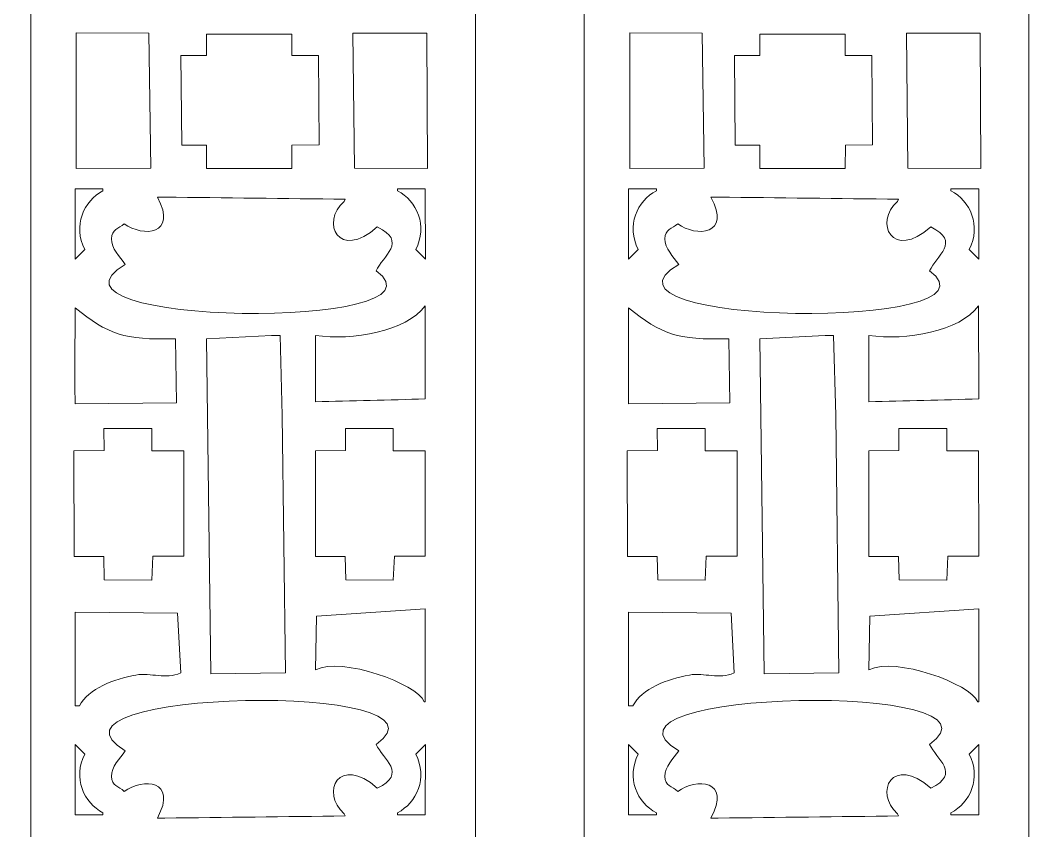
# Model space of a CAD drawing. Header units: centimetres. Extents: x 20.4 to 27.5, y -9.5 to 9.5.
# Drawn here: x 20.37 to 27.5, y -2.21 to 3.52 of the extents above; entities that cross this region are included whole.
import ezdxf

# ---------------------------------------------------------------- set-up
doc = ezdxf.new("R2010")
doc.units = ezdxf.units.CM
doc.header["$MEASUREMENT"] = 0
doc.layers.add('layer 1', color=7, linetype='Continuous')

msp = doc.modelspace()

# ---------------------------------------------------------------- linework, layer by layer
at = {"layer": 'layer 1', "color": 250, "lineweight": 9}
for points, knots in [([(20.44634, 9.5), (20.44634, 9.5), (23.58833, 9.5), (23.58833, 9.5), (23.58833, 9.5), (23.58833, 9.5), (23.58833, -9.5), (23.58833, -9.5), (23.58833, -9.5), (23.58833, -9.5), (20.44634, -9.5), (20.44634, -9.5), (20.44634, -9.5), (20.44634, -9.5), (20.44634, 9.5), (20.44634, 9.5)], [0, 0, 0, 0, 0.2, 0.2, 0.2, 0.2, 0.4, 0.4, 0.4, 0.4, 0.6, 0.6, 0.6, 0.6, 1, 1, 1, 1]), ([(24.35801, 9.5), (24.35801, 9.5), (27.5, 9.5), (27.5, 9.5), (27.5, 9.5), (27.5, 9.5), (27.5, -9.5), (27.5, -9.5), (27.5, -9.5), (27.5, -9.5), (24.35801, -9.5), (24.35801, -9.5), (24.35801, -9.5), (24.35801, -9.5), (24.35801, 9.5), (24.35801, 9.5)], [0, 0, 0, 0, 0.2, 0.2, 0.2, 0.2, 0.4, 0.4, 0.4, 0.4, 0.6, 0.6, 0.6, 0.6, 1, 1, 1, 1]), ([(20.76708, 3.43081), (20.76708, 3.43081), (20.76763, 2.47239), (20.76763, 2.47239), (20.76763, 2.47239), (20.76763, 2.47239), (21.29432, 2.47581), (21.29432, 2.47581), (21.29432, 2.47581), (21.29432, 2.47581), (21.27938, 3.42913), (21.27938, 3.42913), (21.27938, 3.42913), (21.27938, 3.42913), (20.76708, 3.43081), (20.76708, 3.43081)], [0, 0, 0, 0, 0.2, 0.2, 0.2, 0.2, 0.4, 0.4, 0.4, 0.4, 0.6, 0.6, 0.6, 0.6, 1, 1, 1, 1]), ([(21.68757, 3.42248), (21.68757, 3.42248), (21.68793, 3.27194), (21.68793, 3.27194), (21.68793, 3.27194), (21.68793, 3.27194), (21.50688, 3.27217), (21.50688, 3.27217), (21.50688, 3.27217), (21.50688, 3.27217), (21.51378, 2.63841), (21.51378, 2.63841), (21.51378, 2.63841), (21.51378, 2.63841), (21.68734, 2.63773), (21.68734, 2.63773), (21.68734, 2.63773), (21.68734, 2.63773), (21.68745, 2.47307), (21.68745, 2.47307), (21.68745, 2.47307), (21.68745, 2.47307), (22.29069, 2.47262), (22.29069, 2.47262), (22.29069, 2.47262), (22.29069, 2.47262), (22.29158, 2.6386), (22.29158, 2.6386), (22.29158, 2.6386), (22.29158, 2.6386), (22.48349, 2.63903), (22.48349, 2.63903), (22.48349, 2.63903), (22.48349, 2.63903), (22.47964, 3.27181), (22.47964, 3.27181), (22.47964, 3.27181), (22.47964, 3.27181), (22.29099, 3.27156), (22.29099, 3.27156), (22.29099, 3.27156), (22.29099, 3.27156), (22.29062, 3.42248), (22.29062, 3.42248), (22.29062, 3.42248), (22.29062, 3.42248), (21.68757, 3.42248), (21.68757, 3.42248)], [0, 0, 0, 0, 0.0769231, 0.0769231, 0.0769231, 0.0769231, 0.1538462, 0.1538462, 0.1538462, 0.1538462, 0.2307692, 0.2307692, 0.2307692, 0.2307692, 0.3076923, 0.3076923, 0.3076923, 0.3076923, 0.3846154, 0.3846154, 0.3846154, 0.3846154, 0.4615385, 0.4615385, 0.4615385, 0.4615385, 0.5384615, 0.5384615, 0.5384615, 0.5384615, 0.6153846, 0.6153846, 0.6153846, 0.6153846, 0.6923077, 0.6923077, 0.6923077, 0.6923077, 0.7692308, 0.7692308, 0.7692308, 0.7692308, 0.8461538, 0.8461538, 0.8461538, 0.8461538, 1, 1, 1, 1]), ([(22.72306, 3.42945), (22.72306, 3.42945), (22.73348, 2.47449), (22.73348, 2.47449), (22.73348, 2.47449), (22.73348, 2.47449), (23.24872, 2.47282), (23.24872, 2.47282), (23.24872, 2.47282), (23.24872, 2.47282), (23.24456, 3.42986), (23.24456, 3.42986), (23.24456, 3.42986), (23.24456, 3.42986), (22.72306, 3.42945), (22.72306, 3.42945)], [0, 0, 0, 0, 0.2, 0.2, 0.2, 0.2, 0.4, 0.4, 0.4, 0.4, 0.6, 0.6, 0.6, 0.6, 1, 1, 1, 1]), ([(20.82794, 1.89903), (20.73978, 2.06833), (20.82099, 2.24358), (20.95622, 2.31405), (20.95622, 2.31405), (20.95622, 2.31908), (20.95622, 2.32411), (20.95622, 2.32914), (20.95622, 2.32914), (20.95622, 2.32914), (20.75998, 2.32914), (20.75998, 2.32914), (20.75998, 2.32914), (20.75998, 2.32914), (20.75927, 1.83155), (20.75927, 1.83155), (20.75927, 1.83155), (20.75927, 1.83155), (20.82794, 1.89903), (20.82794, 1.89903)], [0, 0, 0, 0, 0.1666667, 0.1666667, 0.1666667, 0.1666667, 0.3333333, 0.3333333, 0.3333333, 0.3333333, 0.5, 0.5, 0.5, 0.5, 0.6666667, 0.6666667, 0.6666667, 0.6666667, 1, 1, 1, 1]), ([(23.16637, 1.89903), (23.25453, 2.06833), (23.17332, 2.24358), (23.03809, 2.31405), (23.03809, 2.31405), (23.03809, 2.31908), (23.03809, 2.32411), (23.03809, 2.32914), (23.03809, 2.32914), (23.03809, 2.32914), (23.23433, 2.32914), (23.23433, 2.32914), (23.23433, 2.32914), (23.23433, 2.32914), (23.23504, 1.83155), (23.23504, 1.83155), (23.23504, 1.83155), (23.23504, 1.83155), (23.16637, 1.89903), (23.16637, 1.89903)], [0, 0, 0, 0, 0.1666667, 0.1666667, 0.1666667, 0.1666667, 0.3333333, 0.3333333, 0.3333333, 0.3333333, 0.5, 0.5, 0.5, 0.5, 0.6666667, 0.6666667, 0.6666667, 0.6666667, 1, 1, 1, 1]), ([(21.11387, 1.79507), (21.07631, 1.84873), (21.0133, 1.90844), (21.01582, 1.97613), (21.01582, 1.97613), (21.01833, 2.04383), (21.06699, 2.04542), (21.10637, 2.08177), (21.10637, 2.08177), (21.23821, 1.98619), (21.48781, 1.99956), (21.34029, 2.27041), (21.34029, 2.27041), (21.35789, 2.27041), (21.37551, 2.27041), (21.39312, 2.27041), (21.39312, 2.27041), (21.81815, 2.26538), (22.2433, 2.26035), (22.66835, 2.25531), (22.66835, 2.25531), (22.66835, 2.25531), (22.66079, 2.24023), (22.66079, 2.24023), (22.66079, 2.24023), (22.48919, 2.08995), (22.62503, 1.81862), (22.89472, 2.05913), (22.89472, 2.05913), (23.11272, 1.95643), (22.93233, 1.85283), (22.88734, 1.74975), (22.88734, 1.74975), (23.4695, 1.32096), (20.37082, 1.35979), (21.11387, 1.79507)], [0, 0, 0, 0, 0.1, 0.1, 0.1, 0.1, 0.2, 0.2, 0.2, 0.2, 0.3, 0.3, 0.3, 0.3, 0.4, 0.4, 0.4, 0.4, 0.5, 0.5, 0.5, 0.5, 0.6, 0.6, 0.6, 0.6, 0.7, 0.7, 0.7, 0.7, 0.8, 0.8, 0.8, 0.8, 1, 1, 1, 1]), ([(23.23274, 1.50293), (23.09974, 1.3173), (22.72123, 1.25658), (22.45707, 1.29165), (22.45707, 1.29165), (22.45707, 1.29165), (22.45707, 0.82381), (22.45707, 0.82381), (22.45707, 0.82381), (22.70857, 0.83136), (22.98291, 0.83606), (23.2344, 0.84362), (23.2344, 0.84362), (23.2344, 0.84362), (23.23274, 1.50293), (23.23274, 1.50293)], [0, 0, 0, 0, 0.2, 0.2, 0.2, 0.2, 0.4, 0.4, 0.4, 0.4, 0.6, 0.6, 0.6, 0.6, 1, 1, 1, 1]), ([(21.46857, 1.26901), (21.09917, 1.25824), (20.99384, 1.30031), (20.75907, 1.48785), (20.75907, 1.48785), (20.75907, 1.30402), (20.75608, 1.02082), (20.75914, 0.80891), (20.75914, 0.80891), (20.75914, 0.80891), (21.47611, 0.81627), (21.47611, 0.81627), (21.47611, 0.81627), (21.47611, 0.81627), (21.46857, 1.26901), (21.46857, 1.26901)], [0, 0, 0, 0, 0.2, 0.2, 0.2, 0.2, 0.4, 0.4, 0.4, 0.4, 0.6, 0.6, 0.6, 0.6, 1, 1, 1, 1]), ([(22.14769, 1.29165), (22.14769, 1.29165), (21.6874, 1.26901), (21.6874, 1.26901), (21.6874, 1.26901), (21.6874, 1.26901), (21.71758, -1.10035), (21.71758, -1.10035), (21.71758, -1.10035), (21.71758, -1.10035), (22.24578, -1.09281), (22.24578, -1.09281), (22.24578, -1.09281), (22.24578, -1.09281), (22.22314, 0.72572), (22.22314, 0.72572), (22.22314, 0.72572), (22.22314, 0.72572), (22.20806, 1.29165), (22.20806, 1.29165), (22.20806, 1.29165), (22.20806, 1.29165), (22.14769, 1.29165), (22.14769, 1.29165)], [0, 0, 0, 0, 0.1428571, 0.1428571, 0.1428571, 0.1428571, 0.2857143, 0.2857143, 0.2857143, 0.2857143, 0.4285714, 0.4285714, 0.4285714, 0.4285714, 0.5714286, 0.5714286, 0.5714286, 0.5714286, 0.7142857, 0.7142857, 0.7142857, 0.7142857, 1, 1, 1, 1]), ([(20.96533, -0.43581), (20.96533, -0.43581), (21.30113, -0.43633), (21.30113, -0.43633), (21.30113, -0.43633), (21.30113, -0.43633), (21.30867, -0.2681), (21.30867, -0.2681), (21.30867, -0.2681), (21.30867, -0.2681), (21.52749, -0.26823), (21.52749, -0.26823), (21.52749, -0.26823), (21.52749, -0.26823), (21.52664, 0.47671), (21.52664, 0.47671), (21.52664, 0.47671), (21.52664, 0.47671), (21.30113, 0.47671), (21.30113, 0.47671), (21.30113, 0.47671), (21.30113, 0.47671), (21.30113, 0.63517), (21.30113, 0.63517), (21.30113, 0.63517), (21.30113, 0.63517), (20.9626, 0.63515), (20.9626, 0.63515), (20.9626, 0.63515), (20.9626, 0.63515), (20.96346, 0.47805), (20.96346, 0.47805), (20.96346, 0.47805), (20.96346, 0.47805), (20.75028, 0.47616), (20.75028, 0.47616), (20.75028, 0.47616), (20.75028, 0.47616), (20.75135, -0.26894), (20.75135, -0.26894), (20.75135, -0.26894), (20.75135, -0.26894), (20.96157, -0.26898), (20.96157, -0.26898), (20.96157, -0.26898), (20.96157, -0.26898), (20.96533, -0.43581), (20.96533, -0.43581)], [0, 0, 0, 0, 0.0769231, 0.0769231, 0.0769231, 0.0769231, 0.1538462, 0.1538462, 0.1538462, 0.1538462, 0.2307692, 0.2307692, 0.2307692, 0.2307692, 0.3076923, 0.3076923, 0.3076923, 0.3076923, 0.3846154, 0.3846154, 0.3846154, 0.3846154, 0.4615385, 0.4615385, 0.4615385, 0.4615385, 0.5384615, 0.5384615, 0.5384615, 0.5384615, 0.6153846, 0.6153846, 0.6153846, 0.6153846, 0.6923077, 0.6923077, 0.6923077, 0.6923077, 0.7692308, 0.7692308, 0.7692308, 0.7692308, 0.8461538, 0.8461538, 0.8461538, 0.8461538, 1, 1, 1, 1]), ([(22.67211, -0.43581), (22.67211, -0.43581), (23.00791, -0.43633), (23.00791, -0.43633), (23.00791, -0.43633), (23.00791, -0.43633), (23.01545, -0.2681), (23.01545, -0.2681), (23.01545, -0.2681), (23.01545, -0.2681), (23.23428, -0.26823), (23.23428, -0.26823), (23.23428, -0.26823), (23.23428, -0.26823), (23.23342, 0.47671), (23.23342, 0.47671), (23.23342, 0.47671), (23.23342, 0.47671), (23.00791, 0.47671), (23.00791, 0.47671), (23.00791, 0.47671), (23.00791, 0.47671), (23.00791, 0.63517), (23.00791, 0.63517), (23.00791, 0.63517), (23.00791, 0.63517), (22.66938, 0.63515), (22.66938, 0.63515), (22.66938, 0.63515), (22.66938, 0.63515), (22.67024, 0.47805), (22.67024, 0.47805), (22.67024, 0.47805), (22.67024, 0.47805), (22.45707, 0.47616), (22.45707, 0.47616), (22.45707, 0.47616), (22.45707, 0.47616), (22.45813, -0.26894), (22.45813, -0.26894), (22.45813, -0.26894), (22.45813, -0.26894), (22.66835, -0.26898), (22.66835, -0.26898), (22.66835, -0.26898), (22.66835, -0.26898), (22.67211, -0.43581), (22.67211, -0.43581)], [0, 0, 0, 0, 0.0769231, 0.0769231, 0.0769231, 0.0769231, 0.1538462, 0.1538462, 0.1538462, 0.1538462, 0.2307692, 0.2307692, 0.2307692, 0.2307692, 0.3076923, 0.3076923, 0.3076923, 0.3076923, 0.3846154, 0.3846154, 0.3846154, 0.3846154, 0.4615385, 0.4615385, 0.4615385, 0.4615385, 0.5384615, 0.5384615, 0.5384615, 0.5384615, 0.6153846, 0.6153846, 0.6153846, 0.6153846, 0.6923077, 0.6923077, 0.6923077, 0.6923077, 0.7692308, 0.7692308, 0.7692308, 0.7692308, 0.8461538, 0.8461538, 0.8461538, 0.8461538, 1, 1, 1, 1]), ([(22.46461, -0.69288), (22.46461, -0.69288), (22.45856, -1.07093), (22.45856, -1.07093), (22.45856, -1.07093), (22.64881, -0.97717), (23.17448, -1.16938), (23.22673, -1.29655), (23.22673, -1.29655), (23.22925, -1.29655), (23.23176, -1.29655), (23.23428, -1.29655), (23.23428, -1.29655), (23.23428, -1.29655), (23.23428, -0.64006), (23.23428, -0.64006), (23.23428, -0.64006), (23.23428, -0.64006), (22.46461, -0.69288), (22.46461, -0.69288)], [0, 0, 0, 0, 0.1666667, 0.1666667, 0.1666667, 0.1666667, 0.3333333, 0.3333333, 0.3333333, 0.3333333, 0.5, 0.5, 0.5, 0.5, 0.6666667, 0.6666667, 0.6666667, 0.6666667, 1, 1, 1, 1]), ([(20.75927, -0.6627), (20.75927, -0.88402), (20.75927, -1.1054), (20.75927, -1.32674), (20.75927, -1.32674), (20.76932, -1.32674), (20.7794, -1.32674), (20.78945, -1.32674), (20.78945, -1.32674), (20.8518, -1.20349), (21.03447, -1.13563), (21.18938, -1.10789), (21.18938, -1.10789), (21.29813, -1.08842), (21.3948, -1.14271), (21.5063, -1.09281), (21.5063, -1.09281), (21.5063, -1.09281), (21.48367, -0.67024), (21.48367, -0.67024), (21.48367, -0.67024), (21.48367, -0.67024), (20.75927, -0.6627), (20.75927, -0.6627)], [0, 0, 0, 0, 0.1428571, 0.1428571, 0.1428571, 0.1428571, 0.2857143, 0.2857143, 0.2857143, 0.2857143, 0.4285714, 0.4285714, 0.4285714, 0.4285714, 0.5714286, 0.5714286, 0.5714286, 0.5714286, 0.7142857, 0.7142857, 0.7142857, 0.7142857, 1, 1, 1, 1]), ([(21.11387, -1.64369), (21.07631, -1.69735), (21.0133, -1.75706), (21.01582, -1.82475), (21.01582, -1.82475), (21.01833, -1.89245), (21.06699, -1.89403), (21.10637, -1.93039), (21.10637, -1.93039), (21.23821, -1.83481), (21.48781, -1.84818), (21.34029, -2.11903), (21.34029, -2.11903), (21.35789, -2.11903), (21.37551, -2.11903), (21.39312, -2.11903), (21.39312, -2.11903), (21.81815, -2.114), (22.2433, -2.10897), (22.66835, -2.10393), (22.66835, -2.10393), (22.66835, -2.10393), (22.66079, -2.08885), (22.66079, -2.08885), (22.66079, -2.08885), (22.48919, -1.93857), (22.62503, -1.66724), (22.89472, -1.90774), (22.89472, -1.90774), (23.11272, -1.80505), (22.93233, -1.70145), (22.88734, -1.59837), (22.88734, -1.59837), (23.52951, -1.14776), (20.37082, -1.20841), (21.11387, -1.64369)], [0, 0, 0, 0, 0.1, 0.1, 0.1, 0.1, 0.2, 0.2, 0.2, 0.2, 0.3, 0.3, 0.3, 0.3, 0.4, 0.4, 0.4, 0.4, 0.5, 0.5, 0.5, 0.5, 0.6, 0.6, 0.6, 0.6, 0.7, 0.7, 0.7, 0.7, 0.8, 0.8, 0.8, 0.8, 1, 1, 1, 1]), ([(20.82794, -1.66628), (20.73978, -1.83558), (20.82099, -2.01083), (20.95622, -2.0813), (20.95622, -2.0813), (20.95622, -2.08633), (20.95622, -2.09136), (20.95622, -2.09639), (20.95622, -2.09639), (20.95622, -2.09639), (20.75998, -2.09639), (20.75998, -2.09639), (20.75998, -2.09639), (20.75998, -2.09639), (20.75927, -1.5988), (20.75927, -1.5988), (20.75927, -1.5988), (20.75927, -1.5988), (20.82794, -1.66628), (20.82794, -1.66628)], [0, 0, 0, 0, 0.1666667, 0.1666667, 0.1666667, 0.1666667, 0.3333333, 0.3333333, 0.3333333, 0.3333333, 0.5, 0.5, 0.5, 0.5, 0.6666667, 0.6666667, 0.6666667, 0.6666667, 1, 1, 1, 1]), ([(23.16637, -1.66628), (23.25453, -1.83558), (23.17332, -2.01083), (23.03809, -2.0813), (23.03809, -2.0813), (23.03809, -2.08633), (23.03809, -2.09136), (23.03809, -2.09639), (23.03809, -2.09639), (23.03809, -2.09639), (23.23433, -2.09639), (23.23433, -2.09639), (23.23433, -2.09639), (23.23433, -2.09639), (23.23504, -1.5988), (23.23504, -1.5988), (23.23504, -1.5988), (23.23504, -1.5988), (23.16637, -1.66628), (23.16637, -1.66628)], [0, 0, 0, 0, 0.1666667, 0.1666667, 0.1666667, 0.1666667, 0.3333333, 0.3333333, 0.3333333, 0.3333333, 0.5, 0.5, 0.5, 0.5, 0.6666667, 0.6666667, 0.6666667, 0.6666667, 1, 1, 1, 1])]:
    msp.add_open_spline(points, degree=3, knots=knots, dxfattribs=at)
at = {"layer": 'layer 1', "color": 7, "lineweight": 9}
for points, knots in [([(24.67875, 3.43081), (24.67875, 3.43081), (24.6793, 2.47239), (24.6793, 2.47239), (24.6793, 2.47239), (24.6793, 2.47239), (25.20599, 2.47581), (25.20599, 2.47581), (25.20599, 2.47581), (25.20599, 2.47581), (25.19105, 3.42913), (25.19105, 3.42913), (25.19105, 3.42913), (25.19105, 3.42913), (24.67875, 3.43081), (24.67875, 3.43081)], [0, 0, 0, 0, 0.2, 0.2, 0.2, 0.2, 0.4, 0.4, 0.4, 0.4, 0.6, 0.6, 0.6, 0.6, 1, 1, 1, 1]), ([(25.59924, 3.42248), (25.59924, 3.42248), (25.5996, 3.27194), (25.5996, 3.27194), (25.5996, 3.27194), (25.5996, 3.27194), (25.41855, 3.27217), (25.41855, 3.27217), (25.41855, 3.27217), (25.41855, 3.27217), (25.42545, 2.63841), (25.42545, 2.63841), (25.42545, 2.63841), (25.42545, 2.63841), (25.59901, 2.63773), (25.59901, 2.63773), (25.59901, 2.63773), (25.59901, 2.63773), (25.59912, 2.47307), (25.59912, 2.47307), (25.59912, 2.47307), (25.59912, 2.47307), (26.20236, 2.47262), (26.20236, 2.47262), (26.20236, 2.47262), (26.20236, 2.47262), (26.20325, 2.6386), (26.20325, 2.6386), (26.20325, 2.6386), (26.20325, 2.6386), (26.39516, 2.63903), (26.39516, 2.63903), (26.39516, 2.63903), (26.39516, 2.63903), (26.39131, 3.27181), (26.39131, 3.27181), (26.39131, 3.27181), (26.39131, 3.27181), (26.20266, 3.27156), (26.20266, 3.27156), (26.20266, 3.27156), (26.20266, 3.27156), (26.20229, 3.42248), (26.20229, 3.42248), (26.20229, 3.42248), (26.20229, 3.42248), (25.59924, 3.42248), (25.59924, 3.42248)], [0, 0, 0, 0, 0.0769231, 0.0769231, 0.0769231, 0.0769231, 0.1538462, 0.1538462, 0.1538462, 0.1538462, 0.2307692, 0.2307692, 0.2307692, 0.2307692, 0.3076923, 0.3076923, 0.3076923, 0.3076923, 0.3846154, 0.3846154, 0.3846154, 0.3846154, 0.4615385, 0.4615385, 0.4615385, 0.4615385, 0.5384615, 0.5384615, 0.5384615, 0.5384615, 0.6153846, 0.6153846, 0.6153846, 0.6153846, 0.6923077, 0.6923077, 0.6923077, 0.6923077, 0.7692308, 0.7692308, 0.7692308, 0.7692308, 0.8461538, 0.8461538, 0.8461538, 0.8461538, 1, 1, 1, 1]), ([(26.63473, 3.42945), (26.63473, 3.42945), (26.64515, 2.47449), (26.64515, 2.47449), (26.64515, 2.47449), (26.64515, 2.47449), (27.16039, 2.47282), (27.16039, 2.47282), (27.16039, 2.47282), (27.16039, 2.47282), (27.15623, 3.42986), (27.15623, 3.42986), (27.15623, 3.42986), (27.15623, 3.42986), (26.63473, 3.42945), (26.63473, 3.42945)], [0, 0, 0, 0, 0.2, 0.2, 0.2, 0.2, 0.4, 0.4, 0.4, 0.4, 0.6, 0.6, 0.6, 0.6, 1, 1, 1, 1]), ([(24.73961, 1.89903), (24.65145, 2.06833), (24.73266, 2.24358), (24.86789, 2.31405), (24.86789, 2.31405), (24.86789, 2.31908), (24.86789, 2.32411), (24.86789, 2.32914), (24.86789, 2.32914), (24.86789, 2.32914), (24.67165, 2.32914), (24.67165, 2.32914), (24.67165, 2.32914), (24.67165, 2.32914), (24.67094, 1.83155), (24.67094, 1.83155), (24.67094, 1.83155), (24.67094, 1.83155), (24.73961, 1.89903), (24.73961, 1.89903)], [0, 0, 0, 0, 0.1666667, 0.1666667, 0.1666667, 0.1666667, 0.3333333, 0.3333333, 0.3333333, 0.3333333, 0.5, 0.5, 0.5, 0.5, 0.6666667, 0.6666667, 0.6666667, 0.6666667, 1, 1, 1, 1]), ([(27.07804, 1.89903), (27.1662, 2.06833), (27.08499, 2.24358), (26.94976, 2.31405), (26.94976, 2.31405), (26.94976, 2.31908), (26.94976, 2.32411), (26.94976, 2.32914), (26.94976, 2.32914), (26.94976, 2.32914), (27.146, 2.32914), (27.146, 2.32914), (27.146, 2.32914), (27.146, 2.32914), (27.14671, 1.83155), (27.14671, 1.83155), (27.14671, 1.83155), (27.14671, 1.83155), (27.07804, 1.89903), (27.07804, 1.89903)], [0, 0, 0, 0, 0.1666667, 0.1666667, 0.1666667, 0.1666667, 0.3333333, 0.3333333, 0.3333333, 0.3333333, 0.5, 0.5, 0.5, 0.5, 0.6666667, 0.6666667, 0.6666667, 0.6666667, 1, 1, 1, 1]), ([(25.02554, 1.79507), (24.98798, 1.84873), (24.92497, 1.90844), (24.92749, 1.97613), (24.92749, 1.97613), (24.93, 2.04383), (24.97866, 2.04542), (25.01804, 2.08177), (25.01804, 2.08177), (25.14988, 1.98619), (25.39948, 1.99956), (25.25196, 2.27041), (25.25196, 2.27041), (25.26956, 2.27041), (25.28718, 2.27041), (25.30479, 2.27041), (25.30479, 2.27041), (25.72982, 2.26538), (26.15497, 2.26035), (26.58002, 2.25531), (26.58002, 2.25531), (26.58002, 2.25531), (26.57246, 2.24023), (26.57246, 2.24023), (26.57246, 2.24023), (26.40086, 2.08995), (26.5367, 1.81862), (26.80639, 2.05913), (26.80639, 2.05913), (27.02439, 1.95643), (26.844, 1.85283), (26.79901, 1.74975), (26.79901, 1.74975), (27.38117, 1.32096), (24.28249, 1.35979), (25.02554, 1.79507)], [0, 0, 0, 0, 0.1, 0.1, 0.1, 0.1, 0.2, 0.2, 0.2, 0.2, 0.3, 0.3, 0.3, 0.3, 0.4, 0.4, 0.4, 0.4, 0.5, 0.5, 0.5, 0.5, 0.6, 0.6, 0.6, 0.6, 0.7, 0.7, 0.7, 0.7, 0.8, 0.8, 0.8, 0.8, 1, 1, 1, 1]), ([(27.14441, 1.50293), (27.01141, 1.3173), (26.6329, 1.25658), (26.36874, 1.29165), (26.36874, 1.29165), (26.36874, 1.29165), (26.36874, 0.82381), (26.36874, 0.82381), (26.36874, 0.82381), (26.62024, 0.83136), (26.89458, 0.83606), (27.14607, 0.84362), (27.14607, 0.84362), (27.14607, 0.84362), (27.14441, 1.50293), (27.14441, 1.50293)], [0, 0, 0, 0, 0.2, 0.2, 0.2, 0.2, 0.4, 0.4, 0.4, 0.4, 0.6, 0.6, 0.6, 0.6, 1, 1, 1, 1]), ([(25.38024, 1.26901), (25.01084, 1.25824), (24.90551, 1.30031), (24.67074, 1.48785), (24.67074, 1.48785), (24.67074, 1.30402), (24.66775, 1.02082), (24.67081, 0.80891), (24.67081, 0.80891), (24.67081, 0.80891), (25.38778, 0.81627), (25.38778, 0.81627), (25.38778, 0.81627), (25.38778, 0.81627), (25.38024, 1.26901), (25.38024, 1.26901)], [0, 0, 0, 0, 0.2, 0.2, 0.2, 0.2, 0.4, 0.4, 0.4, 0.4, 0.6, 0.6, 0.6, 0.6, 1, 1, 1, 1]), ([(26.05936, 1.29165), (26.05936, 1.29165), (25.59907, 1.26901), (25.59907, 1.26901), (25.59907, 1.26901), (25.59907, 1.26901), (25.62925, -1.10035), (25.62925, -1.10035), (25.62925, -1.10035), (25.62925, -1.10035), (26.15745, -1.09281), (26.15745, -1.09281), (26.15745, -1.09281), (26.15745, -1.09281), (26.13481, 0.72572), (26.13481, 0.72572), (26.13481, 0.72572), (26.13481, 0.72572), (26.11973, 1.29165), (26.11973, 1.29165), (26.11973, 1.29165), (26.11973, 1.29165), (26.05936, 1.29165), (26.05936, 1.29165)], [0, 0, 0, 0, 0.1428571, 0.1428571, 0.1428571, 0.1428571, 0.2857143, 0.2857143, 0.2857143, 0.2857143, 0.4285714, 0.4285714, 0.4285714, 0.4285714, 0.5714286, 0.5714286, 0.5714286, 0.5714286, 0.7142857, 0.7142857, 0.7142857, 0.7142857, 1, 1, 1, 1]), ([(24.877, -0.43581), (24.877, -0.43581), (25.2128, -0.43633), (25.2128, -0.43633), (25.2128, -0.43633), (25.2128, -0.43633), (25.22034, -0.2681), (25.22034, -0.2681), (25.22034, -0.2681), (25.22034, -0.2681), (25.43916, -0.26823), (25.43916, -0.26823), (25.43916, -0.26823), (25.43916, -0.26823), (25.43831, 0.47671), (25.43831, 0.47671), (25.43831, 0.47671), (25.43831, 0.47671), (25.2128, 0.47671), (25.2128, 0.47671), (25.2128, 0.47671), (25.2128, 0.47671), (25.2128, 0.63517), (25.2128, 0.63517), (25.2128, 0.63517), (25.2128, 0.63517), (24.87427, 0.63515), (24.87427, 0.63515), (24.87427, 0.63515), (24.87427, 0.63515), (24.87513, 0.47805), (24.87513, 0.47805), (24.87513, 0.47805), (24.87513, 0.47805), (24.66195, 0.47616), (24.66195, 0.47616), (24.66195, 0.47616), (24.66195, 0.47616), (24.66302, -0.26894), (24.66302, -0.26894), (24.66302, -0.26894), (24.66302, -0.26894), (24.87324, -0.26898), (24.87324, -0.26898), (24.87324, -0.26898), (24.87324, -0.26898), (24.877, -0.43581), (24.877, -0.43581)], [0, 0, 0, 0, 0.0769231, 0.0769231, 0.0769231, 0.0769231, 0.1538462, 0.1538462, 0.1538462, 0.1538462, 0.2307692, 0.2307692, 0.2307692, 0.2307692, 0.3076923, 0.3076923, 0.3076923, 0.3076923, 0.3846154, 0.3846154, 0.3846154, 0.3846154, 0.4615385, 0.4615385, 0.4615385, 0.4615385, 0.5384615, 0.5384615, 0.5384615, 0.5384615, 0.6153846, 0.6153846, 0.6153846, 0.6153846, 0.6923077, 0.6923077, 0.6923077, 0.6923077, 0.7692308, 0.7692308, 0.7692308, 0.7692308, 0.8461538, 0.8461538, 0.8461538, 0.8461538, 1, 1, 1, 1]), ([(26.58378, -0.43581), (26.58378, -0.43581), (26.91958, -0.43633), (26.91958, -0.43633), (26.91958, -0.43633), (26.91958, -0.43633), (26.92712, -0.2681), (26.92712, -0.2681), (26.92712, -0.2681), (26.92712, -0.2681), (27.14595, -0.26823), (27.14595, -0.26823), (27.14595, -0.26823), (27.14595, -0.26823), (27.14509, 0.47671), (27.14509, 0.47671), (27.14509, 0.47671), (27.14509, 0.47671), (26.91958, 0.47671), (26.91958, 0.47671), (26.91958, 0.47671), (26.91958, 0.47671), (26.91958, 0.63517), (26.91958, 0.63517), (26.91958, 0.63517), (26.91958, 0.63517), (26.58105, 0.63515), (26.58105, 0.63515), (26.58105, 0.63515), (26.58105, 0.63515), (26.58191, 0.47805), (26.58191, 0.47805), (26.58191, 0.47805), (26.58191, 0.47805), (26.36874, 0.47616), (26.36874, 0.47616), (26.36874, 0.47616), (26.36874, 0.47616), (26.3698, -0.26894), (26.3698, -0.26894), (26.3698, -0.26894), (26.3698, -0.26894), (26.58002, -0.26898), (26.58002, -0.26898), (26.58002, -0.26898), (26.58002, -0.26898), (26.58378, -0.43581), (26.58378, -0.43581)], [0, 0, 0, 0, 0.0769231, 0.0769231, 0.0769231, 0.0769231, 0.1538462, 0.1538462, 0.1538462, 0.1538462, 0.2307692, 0.2307692, 0.2307692, 0.2307692, 0.3076923, 0.3076923, 0.3076923, 0.3076923, 0.3846154, 0.3846154, 0.3846154, 0.3846154, 0.4615385, 0.4615385, 0.4615385, 0.4615385, 0.5384615, 0.5384615, 0.5384615, 0.5384615, 0.6153846, 0.6153846, 0.6153846, 0.6153846, 0.6923077, 0.6923077, 0.6923077, 0.6923077, 0.7692308, 0.7692308, 0.7692308, 0.7692308, 0.8461538, 0.8461538, 0.8461538, 0.8461538, 1, 1, 1, 1]), ([(26.37628, -0.69288), (26.37628, -0.69288), (26.37023, -1.07093), (26.37023, -1.07093), (26.37023, -1.07093), (26.56048, -0.97717), (27.08615, -1.16938), (27.1384, -1.29655), (27.1384, -1.29655), (27.14092, -1.29655), (27.14343, -1.29655), (27.14595, -1.29655), (27.14595, -1.29655), (27.14595, -1.29655), (27.14595, -0.64006), (27.14595, -0.64006), (27.14595, -0.64006), (27.14595, -0.64006), (26.37628, -0.69288), (26.37628, -0.69288)], [0, 0, 0, 0, 0.1666667, 0.1666667, 0.1666667, 0.1666667, 0.3333333, 0.3333333, 0.3333333, 0.3333333, 0.5, 0.5, 0.5, 0.5, 0.6666667, 0.6666667, 0.6666667, 0.6666667, 1, 1, 1, 1]), ([(24.67094, -0.6627), (24.67094, -0.88402), (24.67094, -1.1054), (24.67094, -1.32674), (24.67094, -1.32674), (24.68099, -1.32674), (24.69107, -1.32674), (24.70112, -1.32674), (24.70112, -1.32674), (24.76347, -1.20349), (24.94614, -1.13563), (25.10105, -1.10789), (25.10105, -1.10789), (25.2098, -1.08842), (25.30647, -1.14271), (25.41797, -1.09281), (25.41797, -1.09281), (25.41797, -1.09281), (25.39534, -0.67024), (25.39534, -0.67024), (25.39534, -0.67024), (25.39534, -0.67024), (24.67094, -0.6627), (24.67094, -0.6627)], [0, 0, 0, 0, 0.1428571, 0.1428571, 0.1428571, 0.1428571, 0.2857143, 0.2857143, 0.2857143, 0.2857143, 0.4285714, 0.4285714, 0.4285714, 0.4285714, 0.5714286, 0.5714286, 0.5714286, 0.5714286, 0.7142857, 0.7142857, 0.7142857, 0.7142857, 1, 1, 1, 1]), ([(25.02554, -1.64369), (24.98798, -1.69735), (24.92497, -1.75706), (24.92749, -1.82475), (24.92749, -1.82475), (24.93, -1.89245), (24.97866, -1.89403), (25.01804, -1.93039), (25.01804, -1.93039), (25.14988, -1.83481), (25.39948, -1.84818), (25.25196, -2.11903), (25.25196, -2.11903), (25.26956, -2.11903), (25.28718, -2.11903), (25.30479, -2.11903), (25.30479, -2.11903), (25.72982, -2.114), (26.15497, -2.10897), (26.58002, -2.10393), (26.58002, -2.10393), (26.58002, -2.10393), (26.57246, -2.08885), (26.57246, -2.08885), (26.57246, -2.08885), (26.40086, -1.93857), (26.5367, -1.66724), (26.80639, -1.90774), (26.80639, -1.90774), (27.02439, -1.80505), (26.844, -1.70145), (26.79901, -1.59837), (26.79901, -1.59837), (27.44118, -1.14776), (24.28249, -1.20841), (25.02554, -1.64369)], [0, 0, 0, 0, 0.1, 0.1, 0.1, 0.1, 0.2, 0.2, 0.2, 0.2, 0.3, 0.3, 0.3, 0.3, 0.4, 0.4, 0.4, 0.4, 0.5, 0.5, 0.5, 0.5, 0.6, 0.6, 0.6, 0.6, 0.7, 0.7, 0.7, 0.7, 0.8, 0.8, 0.8, 0.8, 1, 1, 1, 1]), ([(24.73961, -1.66628), (24.65145, -1.83558), (24.73266, -2.01083), (24.86789, -2.0813), (24.86789, -2.0813), (24.86789, -2.08633), (24.86789, -2.09136), (24.86789, -2.09639), (24.86789, -2.09639), (24.86789, -2.09639), (24.67165, -2.09639), (24.67165, -2.09639), (24.67165, -2.09639), (24.67165, -2.09639), (24.67094, -1.5988), (24.67094, -1.5988), (24.67094, -1.5988), (24.67094, -1.5988), (24.73961, -1.66628), (24.73961, -1.66628)], [0, 0, 0, 0, 0.1666667, 0.1666667, 0.1666667, 0.1666667, 0.3333333, 0.3333333, 0.3333333, 0.3333333, 0.5, 0.5, 0.5, 0.5, 0.6666667, 0.6666667, 0.6666667, 0.6666667, 1, 1, 1, 1]), ([(27.07804, -1.66628), (27.1662, -1.83558), (27.08499, -2.01083), (26.94976, -2.0813), (26.94976, -2.0813), (26.94976, -2.08633), (26.94976, -2.09136), (26.94976, -2.09639), (26.94976, -2.09639), (26.94976, -2.09639), (27.146, -2.09639), (27.146, -2.09639), (27.146, -2.09639), (27.146, -2.09639), (27.14671, -1.5988), (27.14671, -1.5988), (27.14671, -1.5988), (27.14671, -1.5988), (27.07804, -1.66628), (27.07804, -1.66628)], [0, 0, 0, 0, 0.1666667, 0.1666667, 0.1666667, 0.1666667, 0.3333333, 0.3333333, 0.3333333, 0.3333333, 0.5, 0.5, 0.5, 0.5, 0.6666667, 0.6666667, 0.6666667, 0.6666667, 1, 1, 1, 1])]:
    msp.add_open_spline(points, degree=3, knots=knots, dxfattribs=at)

doc.saveas('drawing.dxf')
